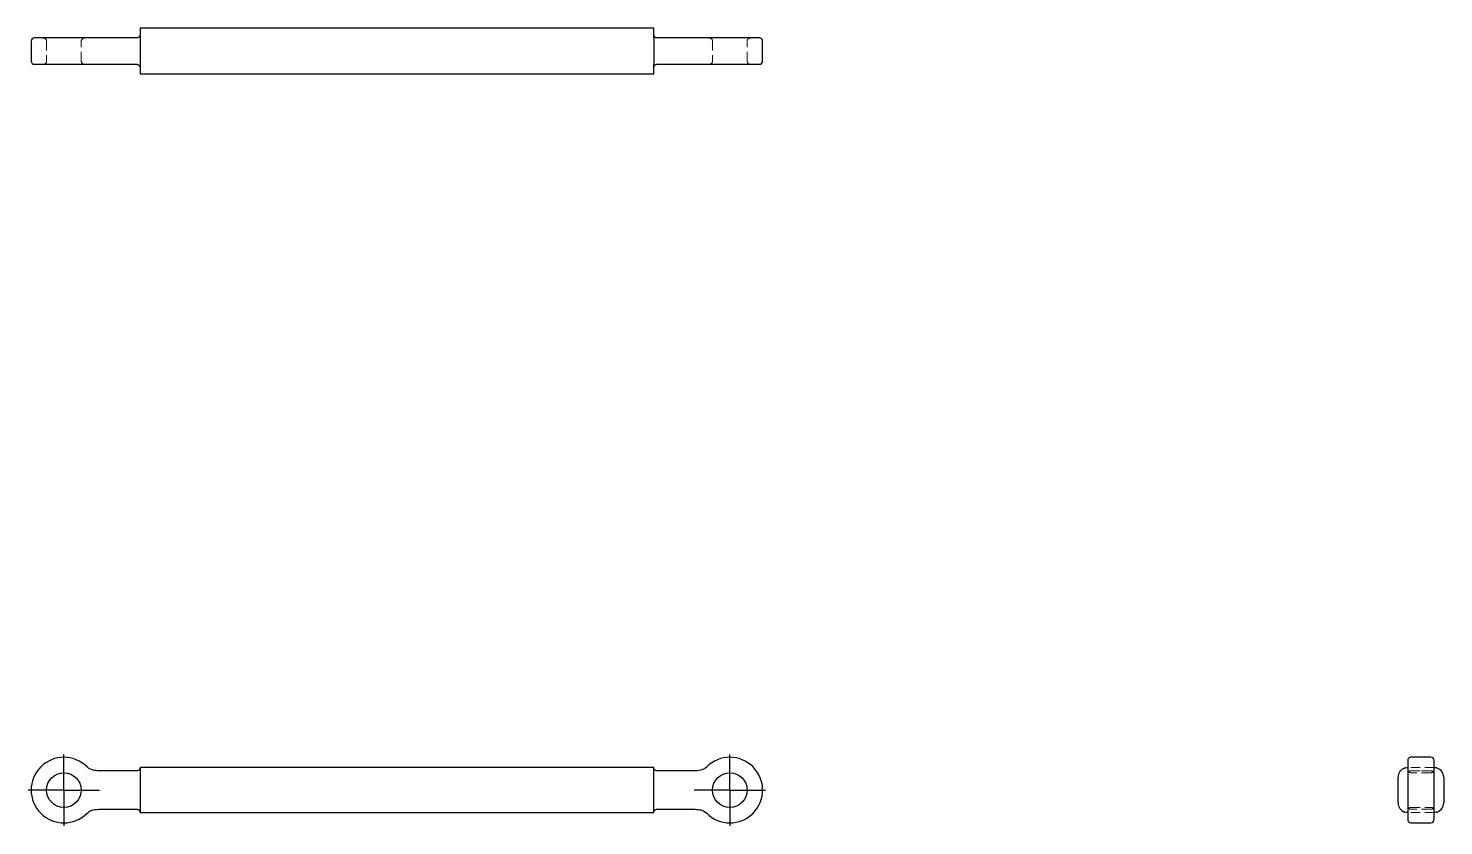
# Model space of a CAD drawing. Header units: millimetres. Extents: x 33 to 226, y 52 to 161.
import ezdxf

# ---------------------------------------------------------------- set-up
doc = ezdxf.new("R2010")
doc.units = ezdxf.units.MM
doc.linetypes.add('HIDDEN', pattern=[1.905, 1.27, -0.635])
doc.layers.add('10', color=7, linetype='Continuous')

# ---------------------------------------------------------------- blocks, each defined once
blk = doc.blocks.new('SW_CENTERMARKSYMBOL_0')
at = {"layer": '10', "color": 0}
for p, q in [((0, 2.5), (0, 4.87)), ((0, 0), (0, 2.5)), ((-2.5, 0), (-4.87, 0)), ((0, 0), (-2.5, 0)), ((0, 0), (0, -2.5)), ((0, 0), (2.5, 0)), ((2.5, 0), (4.87, 0)), ((0, -2.5), (0, -4.87))]:
    blk.add_line(p, q, dxfattribs=at)
blk = doc.blocks.new('SW_CENTERMARKSYMBOL_1')
at = {"layer": '10', "color": 0}
for p, q in [((0, 2.5), (0, 4.87)), ((0, 0), (0, 2.5)), ((-2.5, 0), (-4.87, 0)), ((0, 0), (-2.5, 0)), ((0, 0), (0, -2.5)), ((0, 0), (2.5, 0)), ((2.5, 0), (4.87, 0)), ((0, -2.5), (0, -4.87))]:
    blk.add_line(p, q, dxfattribs=at)

msp = doc.modelspace()

# ---------------------------------------------------------------- linework, layer by layer
at = {"color": 7, "linetype": 'Continuous', "lineweight": 25}
for p, q in [((47.88, 161.12), (47.88, 160.24)), ((118.12, 161.12), (47.88, 161.12)), ((118.12, 160.24), (118.12, 161.12)), ((33, 159.36), (33, 156.64)), ((40.33, 159.8), (33.44, 159.8)), ((47.44, 159.8), (43.18, 159.8)), ((47.88, 159.8), (47.88, 156.2)), ((118.12, 159.8), (118.12, 156.2)), ((122.82, 159.8), (118.56, 159.8)), ((132.56, 159.8), (125.67, 159.8)), ((133, 156.64), (133, 159.36)), ((33.44, 156.2), (40.33, 156.2)), ((43.18, 156.2), (47.44, 156.2)), ((47.88, 155.76), (47.88, 154.88)), ((47.88, 154.88), (118.12, 154.88)), ((118.12, 154.88), (118.12, 155.76)), ((118.56, 156.2), (122.82, 156.2)), ((125.67, 156.2), (132.56, 156.2)), ((118.12, 60.07), (47.88, 60.07)), ((47.88, 60), (47.88, 58.76)), ((118.12, 58.76), (118.12, 60)), ((221.2, 61.04), (221.2, 52.96)), ((224.36, 61.48), (221.64, 61.48)), ((224.8, 52.96), (224.8, 61.04)), ((47.44, 59.63), (43.18, 59.63)), ((47.88, 58.76), (47.88, 55.24)), ((118.12, 55.24), (118.12, 58.76)), ((122.82, 59.63), (118.56, 59.63)), ((219.88, 55.24), (219.88, 58.76)), ((226.12, 58.76), (226.12, 55.24)), ((43.18, 54.37), (47.44, 54.37)), ((47.88, 55.24), (47.88, 54)), ((118.12, 54), (118.12, 55.24)), ((118.56, 54.37), (122.82, 54.37)), ((47.88, 53.93), (118.12, 53.93)), ((221.64, 52.52), (224.36, 52.52))]:
    msp.add_line(p, q, dxfattribs=at)
at = {"color": 7, "linetype": 'HIDDEN', "lineweight": 18}
for p, q in [((35.11, 159.36), (35.11, 156.64)), ((39.85, 156.64), (39.85, 159.36)), ((126.15, 159.36), (126.15, 156.64)), ((130.89, 156.64), (130.89, 159.36)), ((224.8, 60.07), (221.2, 60.07)), ((224.36, 59.63), (221.64, 59.63)), ((221.64, 59.63), (224.36, 59.63)), ((224.36, 59.37), (221.64, 59.37)), ((221.64, 54.63), (224.36, 54.63)), ((224.36, 54.37), (221.64, 54.37)), ((224.36, 54.37), (221.64, 54.37)), ((224.8, 53.93), (221.2, 53.93))]:
    msp.add_line(p, q, dxfattribs=at)
at = {"color": 7, "linetype": 'Continuous', "lineweight": 25}
for centre in [(37.48, 57), (128.52, 57)]:
    msp.add_circle(centre, 2.37, dxfattribs=at)
for centre, radius, start, end in [((33.44, 159.36), 0.439, 90, 180), ((132.56, 159.36), 0.439, 0, 90), ((33.44, 156.64), 0.439, 180, 270), ((132.56, 156.64), 0.439, 270, 0), ((37.48, 57), 4.48, 45, 315), ((128.52, 57), 4.48, 225, 135), ((221.2, 58.76), 1.32, 109.4712, 180), ((221.64, 61.04), 0.439, 90, 180), ((224.36, 61.04), 0.439, 360, 90), ((224.8, 58.76), 1.32, 0, 70.5288), ((221.2, 55.24), 1.32, 180, 250.5288), ((224.8, 55.24), 1.32, 289.4712, 0), ((221.64, 52.96), 0.439, 180, 270), ((224.36, 52.96), 0.439, 270, 0)]:
    msp.add_arc(centre, radius, start, end, dxfattribs=at)
at = {"color": 7, "linetype": 'HIDDEN', "lineweight": 18}
for centre, start, end in [((34.67, 159.36), 0, 90), ((40.29, 159.36), 90, 180), ((125.71, 159.36), 0, 90), ((131.33, 159.36), 90, 180), ((34.67, 156.64), 270, 0), ((40.29, 156.64), 180, 270), ((125.71, 156.64), 270, 0), ((131.33, 156.64), 180, 270), ((221.64, 59.81), 180, 270), ((224.36, 59.81), 270, 0), ((221.64, 54.19), 90, 180), ((224.36, 54.19), 360, 90)]:
    msp.add_arc(centre, 0.439, start, end, dxfattribs=at)
at = {"color": 7, "linetype": 'Continuous', "lineweight": 25}
for points, knots in [([(42.23, 159.8), (41.88, 159.8), (41.53, 159.8), (40.88, 159.8), (40.58, 159.8), (40.33, 159.8)], [0, 0, 0, 0, 0.5, 0.5, 1, 1, 1, 1]), ([(47.88, 160.21), (47.88, 160.16), (47.85, 160.07), (47.77, 159.93), (47.66, 159.85), (47.54, 159.81), (47.47, 159.8), (47.44, 159.8)], [-1.49738, -1.49738, -1.49738, -1.49738, -1.176513, -0.855646, -0.427823, -0.213911, 0, 0, 0, 0]), ([(118.56, 159.8), (118.53, 159.8), (118.46, 159.81), (118.34, 159.85), (118.23, 159.93), (118.15, 160.07), (118.12, 160.16), (118.12, 160.21)], [-1.49738, -1.49738, -1.49738, -1.49738, -1.283469, -1.069557, -0.641734, -0.320867, 0, 0, 0, 0]), ([(125.67, 159.8), (125.42, 159.8), (125.12, 159.8), (124.46, 159.8), (124.12, 159.8), (123.77, 159.8)], [0, 0, 0, 0, 0.5, 0.5, 1, 1, 1, 1]), ([(40.33, 156.2), (40.58, 156.2), (40.88, 156.2), (41.54, 156.2), (41.88, 156.2), (42.23, 156.2)], [0, 0, 0, 0, 0.5, 0.5, 1, 1, 1, 1]), ([(47.44, 156.2), (47.49, 156.2), (47.58, 156.18), (47.72, 156.11), (47.84, 155.98), (47.88, 155.86), (47.88, 155.79)], [0, 0, 0, 0, 0.320867, 0.641734, 1.069557, 1.49738, 1.49738, 1.49738, 1.49738]), ([(118.12, 155.79), (118.12, 155.86), (118.16, 155.98), (118.28, 156.11), (118.42, 156.18), (118.51, 156.2), (118.56, 156.2)], [-1.49738, -1.49738, -1.49738, -1.49738, -1.069557, -0.641734, -0.320867, 0, 0, 0, 0]), ([(123.77, 156.2), (124.12, 156.2), (124.47, 156.2), (125.12, 156.2), (125.42, 156.2), (125.67, 156.2)], [0, 0, 0, 0, 0.5, 0.5, 1, 1, 1, 1]), ([(42.24, 59.63), (41.96, 59.64), (41.34, 59.69), (40.87, 59.94), (40.64, 60.17)], [0, 0, 0, 0, 0.1006444, 0.2348369, 0.2348369, 0.2348369, 0.2348369]), ([(47.88, 60.03), (47.87, 59.97), (47.84, 59.85), (47.72, 59.72), (47.58, 59.65), (47.49, 59.63), (47.44, 59.63)], [0, 0, 0, 0, 0.395469, 0.823292, 1.144159, 1.465026, 1.465026, 1.465026, 1.465026]), ([(118.56, 59.63), (118.51, 59.63), (118.42, 59.65), (118.28, 59.72), (118.16, 59.85), (118.13, 59.97), (118.12, 60.03)], [-1.465026, -1.465026, -1.465026, -1.465026, -1.144159, -0.823291, -0.395468, 0, 0, 0, 0]), ([(125.36, 60.17), (125.19, 60), (124.74, 59.7), (124.14, 59.64), (123.76, 59.63)], [0, 0, 0, 0, 0.1006475, 0.2348441, 0.2348441, 0.2348441, 0.2348441]), ([(40.64, 53.83), (40.81, 54), (41.26, 54.3), (41.86, 54.36), (42.24, 54.37)], [0, 0, 0, 0, 0.1006475, 0.2348441, 0.2348441, 0.2348441, 0.2348441]), ([(47.44, 54.37), (47.47, 54.37), (47.54, 54.36), (47.66, 54.32), (47.77, 54.23), (47.85, 54.1), (47.87, 54.02), (47.88, 53.97)], [-1.465025, -1.465025, -1.465025, -1.465025, -1.251114, -1.037202, -0.609379, -0.288512, 0, 0, 0, 0]), ([(118.12, 53.97), (118.13, 54.02), (118.15, 54.1), (118.23, 54.23), (118.34, 54.32), (118.46, 54.36), (118.53, 54.37), (118.56, 54.37)], [0, 0, 0, 0, 0.288512, 0.609379, 1.037202, 1.251114, 1.465025, 1.465025, 1.465025, 1.465025]), ([(123.76, 54.37), (124.04, 54.36), (124.66, 54.31), (125.13, 54.06), (125.36, 53.83)], [0, 0, 0, 0, 0.1006444, 0.2348369, 0.2348369, 0.2348369, 0.2348369])]:
    msp.add_open_spline(points, degree=3, knots=knots, dxfattribs=at)
for points in [[(43.18, 159.8), (42.87, 159.8), (42.55, 159.8), (42.23, 159.8)], [(47.88, 160.24), (47.88, 160.23), (47.88, 160.22), (47.88, 160.21)], [(47.88, 160.15), (47.88, 160.17), (47.88, 160.19), (47.88, 160.21)], [(47.88, 160.15), (47.88, 160.03), (47.88, 159.92), (47.88, 159.8)], [(118.12, 160.21), (118.12, 160.22), (118.12, 160.23), (118.12, 160.24)], [(118.12, 160.21), (118.12, 160.19), (118.12, 160.17), (118.12, 160.15)], [(118.12, 159.8), (118.12, 159.92), (118.12, 160.03), (118.12, 160.15)], [(123.77, 159.8), (123.45, 159.8), (123.13, 159.8), (122.82, 159.8)], [(42.23, 156.2), (42.55, 156.2), (42.87, 156.2), (43.18, 156.2)], [(47.88, 156.2), (47.88, 156.08), (47.88, 155.97), (47.88, 155.85)], [(47.88, 155.79), (47.88, 155.81), (47.88, 155.83), (47.88, 155.85)], [(47.88, 155.79), (47.88, 155.78), (47.88, 155.77), (47.88, 155.76)], [(118.12, 155.85), (118.12, 155.97), (118.12, 156.08), (118.12, 156.2)], [(118.12, 155.85), (118.12, 155.83), (118.12, 155.81), (118.12, 155.79)], [(118.12, 155.76), (118.12, 155.77), (118.12, 155.78), (118.12, 155.79)], [(122.82, 156.2), (123.13, 156.2), (123.45, 156.2), (123.77, 156.2)], [(47.88, 60.07), (47.88, 60.07), (47.88, 60.06), (47.88, 60.03)], [(47.88, 60.01), (47.88, 60.01), (47.88, 60.02), (47.88, 60.03)], [(47.88, 60.01), (47.88, 60), (47.88, 60), (47.88, 60)], [(118.12, 60.03), (118.12, 60.06), (118.12, 60.07), (118.12, 60.07)], [(118.12, 60.03), (118.12, 60.02), (118.12, 60.01), (118.12, 60.01)], [(118.12, 60), (118.12, 60), (118.12, 60), (118.12, 60.01)], [(220.76, 60), (220.77, 60), (220.78, 60), (220.79, 60.01)], [(220.85, 60.03), (220.83, 60.02), (220.81, 60.01), (220.79, 60.01)], [(220.85, 60.03), (220.97, 60.06), (221.08, 60.07), (221.2, 60.07)], [(224.8, 60.07), (224.92, 60.07), (225.03, 60.06), (225.15, 60.03)], [(225.21, 60.01), (225.19, 60.01), (225.17, 60.02), (225.15, 60.03)], [(225.21, 60.01), (225.22, 60), (225.23, 60), (225.24, 60)], [(43.18, 59.63), (42.86, 59.63), (42.54, 59.63), (42.24, 59.63)], [(123.76, 59.63), (123.46, 59.63), (123.14, 59.63), (122.82, 59.63)], [(42.24, 54.37), (42.54, 54.37), (42.86, 54.37), (43.18, 54.37)], [(122.82, 54.37), (123.14, 54.37), (123.46, 54.37), (123.76, 54.37)], [(47.88, 54), (47.88, 54), (47.88, 54), (47.88, 53.99)], [(47.88, 53.97), (47.88, 53.98), (47.88, 53.99), (47.88, 53.99)], [(47.88, 53.97), (47.88, 53.94), (47.88, 53.93), (47.88, 53.93)], [(118.12, 53.99), (118.12, 54), (118.12, 54), (118.12, 54)], [(118.12, 53.99), (118.12, 53.99), (118.12, 53.98), (118.12, 53.97)], [(118.12, 53.93), (118.12, 53.93), (118.12, 53.94), (118.12, 53.97)], [(220.79, 53.99), (220.78, 54), (220.77, 54), (220.76, 54)], [(220.79, 53.99), (220.81, 53.99), (220.83, 53.98), (220.85, 53.97)], [(221.2, 53.93), (221.08, 53.93), (220.97, 53.94), (220.85, 53.97)], [(225.15, 53.97), (225.03, 53.94), (224.92, 53.93), (224.8, 53.93)], [(225.15, 53.97), (225.17, 53.98), (225.19, 53.99), (225.21, 53.99)], [(225.24, 54), (225.23, 54), (225.22, 54), (225.21, 53.99)]]:
    msp.add_open_spline(points, degree=3, dxfattribs=at)
at = {"color": 7, "linetype": 'HIDDEN', "lineweight": 18}
for points, knots in [([(221.2, 59.19), (221.2, 59.31), (221.25, 59.42), (221.41, 59.59), (221.52, 59.63), (221.64, 59.63)], [0, 0, 0, 0, 0.5, 0.5, 1, 1, 1, 1]), ([(221.2, 59.19), (221.21, 59.25), (221.22, 59.36), (221.32, 59.51), (221.47, 59.61), (221.58, 59.62), (221.64, 59.63)], [0, 0, 0, 0, 0.250182, 0.500022, 0.749849, 1, 1, 1, 1]), ([(224.36, 59.63), (224.48, 59.63), (224.59, 59.59), (224.75, 59.42), (224.8, 59.31), (224.8, 59.19)], [0, 0, 0, 0, 0.5, 0.5, 1, 1, 1, 1]), ([(224.36, 59.63), (224.42, 59.62), (224.53, 59.61), (224.68, 59.51), (224.78, 59.36), (224.79, 59.25), (224.8, 59.19)], [0, 0, 0, 0, 0.250151, 0.499978, 0.749818, 1, 1, 1, 1]), ([(221.64, 54.37), (221.58, 54.38), (221.47, 54.39), (221.32, 54.49), (221.22, 54.64), (221.21, 54.75), (221.2, 54.81)], [0, 0, 0, 0, 0.250151, 0.499978, 0.749818, 1, 1, 1, 1]), ([(224.8, 54.81), (224.79, 54.75), (224.78, 54.64), (224.68, 54.49), (224.53, 54.39), (224.42, 54.38), (224.36, 54.37)], [0, 0, 0, 0, 0.250182, 0.500022, 0.749849, 1, 1, 1, 1])]:
    msp.add_open_spline(points, degree=3, knots=knots, dxfattribs=at)
for points in [[(221.2, 54.81), (221.2, 54.69), (221.3, 54.46), (221.52, 54.37), (221.64, 54.37)], [(224.36, 54.37), (224.48, 54.37), (224.7, 54.46), (224.8, 54.69), (224.8, 54.81)]]:
    msp.add_open_spline(points, degree=3, dxfattribs=at)

# ---------------------------------------------------------------- block references
at = {"layer": '10'}
for name, p in [('SW_CENTERMARKSYMBOL_1', (37.48, 57)), ('SW_CENTERMARKSYMBOL_0', (128.52, 57))]:
    msp.add_blockref(name, p, dxfattribs=at)

doc.saveas('drawing.dxf')
